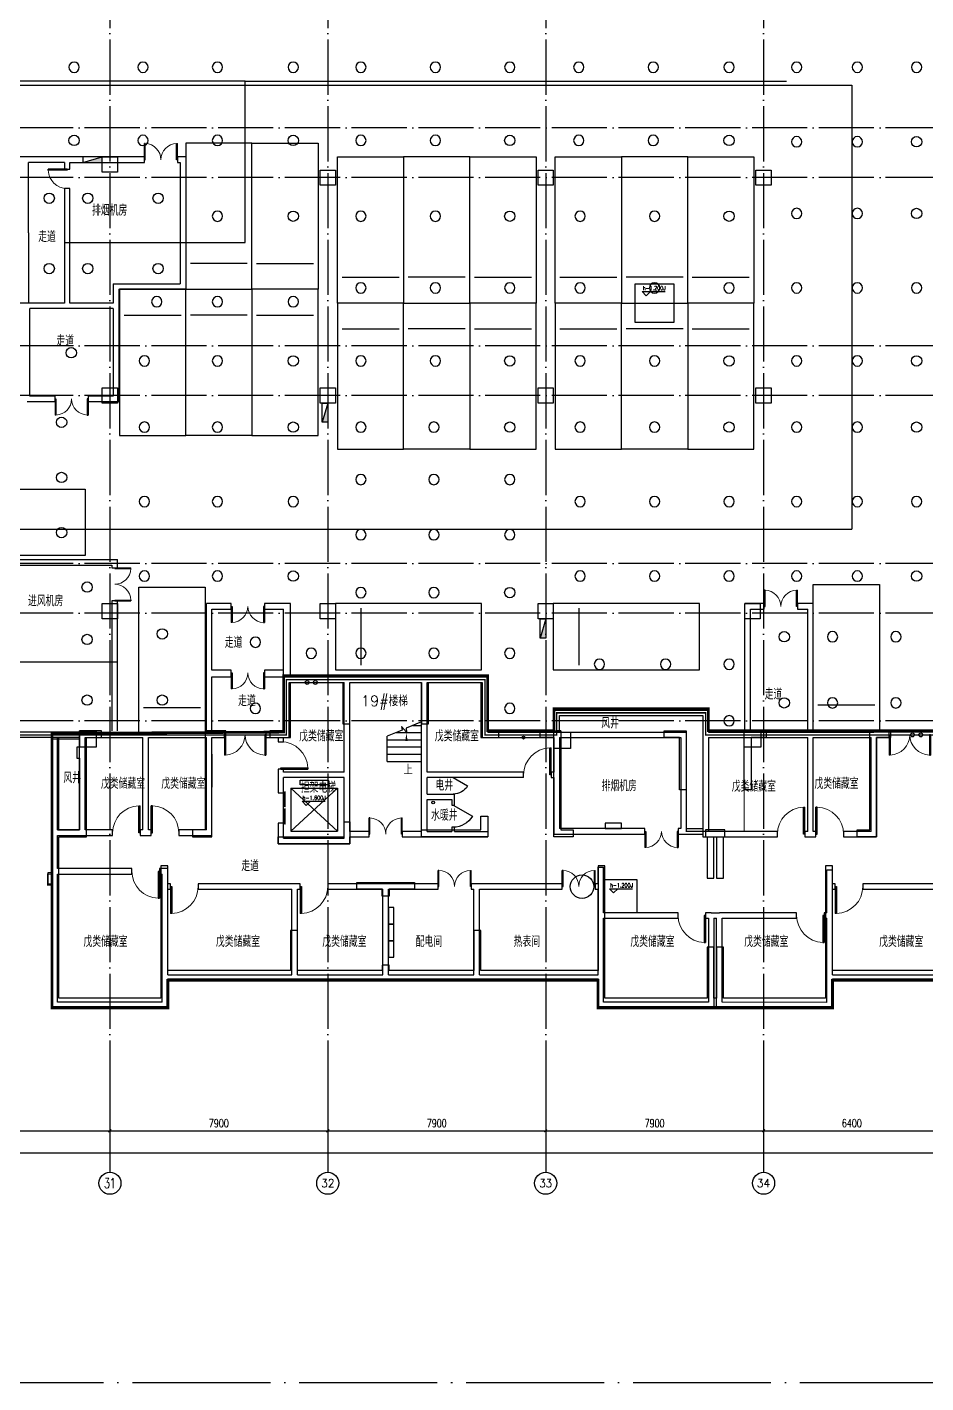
# Model space of a CAD drawing. Extents: x -23309 to 303886, y -33091 to 154511.
# Drawn here: x 212899 to 245485, y -24011 to 25158 of the extents above; entities that cross this region are included whole.
import ezdxf
from ezdxf.enums import TextEntityAlignment as Align

# ---------------------------------------------------------------- set-up
doc = ezdxf.new("R2010")
doc.units = 0
doc.header["$LTSCALE"] = 1000
doc.header["$MEASUREMENT"] = 0
for name, pattern in [('CONTINOUS', [0]), ('DASH', [0.35, 0.25, -0.1]), ('DOTE', [2.42, 2, -0.2, 0.02, -0.2])]:
    doc.linetypes.add(name, pattern=pattern)
for name, color, linetype in [('AXIS', 3, 'Continuous'), ('AXIS_TEXT', 7, 'Continuous'), ('COLUMN', 9, 'Continuous'), ('DIM_ELEV', 3, 'Continuous'), ('DIM_SYMB', 3, 'Continuous'), ('DOTE', 1, 'Continuous'), ('EQUIP_喷淋', 7, 'Continuous'), ('EQUIP_消火栓', 1, 'Continuous'), ('EVTR', 2, 'Continuous'), ('NT-PY', 1, 'Continuous'), ('NT-加压送风', 6, 'Continuous'), ('Pipe-中', 3, 'Continuous'), ('PUB_TEXT', 210, 'Continuous'), ('STAIR', 51, 'Continuous'), ('VPIPE-消防', 1, 'Continuous'), ('WALL', 9, 'Continuous'), ('WINDOW', 4, 'Continuous'), ('zzzzzllllqqqqqq', 5, 'DASH'), ('下喷', 7, 'Continuous'), ('主楼车库高差线', 6, 'Continuous'), ('住宅楼', 2, 'Continuous'), ('喷淋', 6, 'Continuous'), ('挡土墙', 4, 'Continuous'), ('普通机动车位', 135, 'Continuous'), ('暖通', 4, 'Continuous'), ('机动车位车档', 201, 'Continuous'), ('梁布置', 2, 'Continuous'), ('用地红线', 1, 'Continuous'), ('电气', 3, 'Continuous'), ('车行线', 2, 'Continuous'), ('防火分区', 7, 'Continuous'), ('集水坑', 42, 'CONTINOUS')]:
    doc.layers.add(name, color=color, linetype=linetype)
doc.styles.add('_TCH_AXIS', font='COMPLEX', dxfattribs={"bigfont": 'GBCBIG'})
doc.styles.add('_TCH_DIM', font='SIMPLEX', dxfattribs={"bigfont": 'GBCBIG'})
doc.styles.add('_TCH_DIM_T3', font='SIMPLEX', dxfattribs={"width": 0.705882, "bigfont": 'GBCBIG'})
doc.styles.add('_TCH_WINDOW', font='SIMPLEX', dxfattribs={"height": 3.5, "bigfont": 'GBCBIG'})
doc.styles.add('COMPLEX', font='COMPLEX')
doc.styles.add('HNSJY', font='simplex.shx', dxfattribs={"width": 0.8, "bigfont": 'gbcbig.shx'})
doc.dimstyles.new('_TCH_ARCH&&100', dxfattribs={"dimtxt": 297.5, "dimasz": 100, "dimexe": 250, "dimexo": 300, "dimgap": 126.25, "dimtad": 1, "dimdec": 0, "dimzin": 0, "dimdsep": 46, "dimtxsty": '_TCH_DIM_T3', "dimblk": 'ARCHTICK', "dimcen": 0.09, "dimclrt": 7, "dimazin": 2, "dimtfac": 1, "dimtdec": 0, "dimtix": 1, "dimtmove": 2, "dimatfit": 3, "dimldrblk": 'ARCHTICK', "dimfxl": 100, "dimtolj": 1, "dimtzin": 0, "dimarcsym": 0})

# ---------------------------------------------------------------- blocks, each defined once
blk = doc.blocks.new('_ArchTick')
at = {"color": 0, "linetype": 'ByBlock', "const_width": 0.4}
blk.add_lwpolyline([(-0.5, -0.5), (0.5, 0.5)], dxfattribs=at)
blk = doc.blocks.new('*D133')
at = {"layer": 'AXIS', "color": 0, "lineweight": -2, "transparency": 16777216}
for p, q in [((208000, -12669), (208000, -15119)), ((215900, -12669), (215900, -15119)), ((208000, -14869), (215900, -14869))]:
    blk.add_line(p, q, dxfattribs=at)
at = {"layer": 'Defpoints', "color": 0, "transparency": 16777216}
for p in [(208000, -12369), (215900, -12369), (215900, -14869)]:
    blk.add_point(p, dxfattribs=at)
at = {"layer": 'AXIS', "color": 0, "lineweight": -2, "transparency": 16777216, "xscale": 100, "yscale": 100, "zscale": 100, "rotation": 180}
blk.add_blockref('_ArchTick', (208000, -14869), dxfattribs=at)
at = {"layer": 'AXIS', "color": 0, "lineweight": -2, "transparency": 16777216, "xscale": 100, "yscale": 100, "zscale": 100}
blk.add_blockref('_ArchTick', (215900, -14869), dxfattribs=at)
at = {"layer": 'AXIS', "color": 7, "transparency": 16777216, "insert": (211950, -14594), "char_height": 297.5, "attachment_point": 5, "style": '_TCH_DIM_T3'}
blk.add_mtext('\\A1;7900', dxfattribs=at)
blk = doc.blocks.new('*D134')
at = {"layer": 'AXIS', "color": 0, "lineweight": -2, "transparency": 16777216}
for p, q in [((215900, -12669), (215900, -15119)), ((223800, -12669), (223800, -15119)), ((215900, -14869), (223800, -14869))]:
    blk.add_line(p, q, dxfattribs=at)
at = {"layer": 'Defpoints', "color": 0, "transparency": 16777216}
for p in [(215900, -12369), (223800, -12369), (223800, -14869)]:
    blk.add_point(p, dxfattribs=at)
at = {"layer": 'AXIS', "color": 0, "lineweight": -2, "transparency": 16777216, "xscale": 100, "yscale": 100, "zscale": 100, "rotation": 180}
blk.add_blockref('_ArchTick', (215900, -14869), dxfattribs=at)
at = {"layer": 'AXIS', "color": 0, "lineweight": -2, "transparency": 16777216, "xscale": 100, "yscale": 100, "zscale": 100}
blk.add_blockref('_ArchTick', (223800, -14869), dxfattribs=at)
at = {"layer": 'AXIS', "color": 7, "transparency": 16777216, "insert": (219850, -14594), "char_height": 297.5, "attachment_point": 5, "style": '_TCH_DIM_T3'}
blk.add_mtext('\\A1;7900', dxfattribs=at)
blk = doc.blocks.new('*D135')
at = {"layer": 'AXIS', "color": 0, "lineweight": -2, "transparency": 16777216}
for p, q in [((223800, -12669), (223800, -15119)), ((231700, -12669), (231700, -15119)), ((223800, -14869), (231700, -14869))]:
    blk.add_line(p, q, dxfattribs=at)
at = {"layer": 'Defpoints', "color": 0, "transparency": 16777216}
for p in [(223800, -12369), (231700, -12369), (231700, -14869)]:
    blk.add_point(p, dxfattribs=at)
at = {"layer": 'AXIS', "color": 0, "lineweight": -2, "transparency": 16777216, "xscale": 100, "yscale": 100, "zscale": 100, "rotation": 180}
blk.add_blockref('_ArchTick', (223800, -14869), dxfattribs=at)
at = {"layer": 'AXIS', "color": 0, "lineweight": -2, "transparency": 16777216, "xscale": 100, "yscale": 100, "zscale": 100}
blk.add_blockref('_ArchTick', (231700, -14869), dxfattribs=at)
at = {"layer": 'AXIS', "color": 7, "transparency": 16777216, "insert": (227750, -14594), "char_height": 297.5, "attachment_point": 5, "style": '_TCH_DIM_T3'}
blk.add_mtext('\\A1;7900', dxfattribs=at)
blk = doc.blocks.new('*D136')
at = {"layer": 'AXIS', "color": 0, "lineweight": -2, "transparency": 16777216}
for p, q in [((231700, -12669), (231700, -15119)), ((239600, -12669), (239600, -15119)), ((231700, -14869), (239600, -14869))]:
    blk.add_line(p, q, dxfattribs=at)
at = {"layer": 'Defpoints', "color": 0, "transparency": 16777216}
for p in [(231700, -12369), (239600, -12369), (239600, -14869)]:
    blk.add_point(p, dxfattribs=at)
at = {"layer": 'AXIS', "color": 0, "lineweight": -2, "transparency": 16777216, "xscale": 100, "yscale": 100, "zscale": 100, "rotation": 180}
blk.add_blockref('_ArchTick', (231700, -14869), dxfattribs=at)
at = {"layer": 'AXIS', "color": 0, "lineweight": -2, "transparency": 16777216, "xscale": 100, "yscale": 100, "zscale": 100}
blk.add_blockref('_ArchTick', (239600, -14869), dxfattribs=at)
at = {"layer": 'AXIS', "color": 7, "transparency": 16777216, "insert": (235650, -14594), "char_height": 297.5, "attachment_point": 5, "style": '_TCH_DIM_T3'}
blk.add_mtext('\\A1;7900', dxfattribs=at)
blk = doc.blocks.new('*D137')
at = {"layer": 'AXIS', "color": 0, "lineweight": -2, "transparency": 16777216}
for p, q in [((239600, -12669), (239600, -15119)), ((246000, -12669), (246000, -15119)), ((239600, -14869), (246000, -14869))]:
    blk.add_line(p, q, dxfattribs=at)
at = {"layer": 'Defpoints', "color": 0, "transparency": 16777216}
for p in [(239600, -12369), (246000, -12369), (246000, -14869)]:
    blk.add_point(p, dxfattribs=at)
at = {"layer": 'AXIS', "color": 0, "lineweight": -2, "transparency": 16777216, "xscale": 100, "yscale": 100, "zscale": 100, "rotation": 180}
blk.add_blockref('_ArchTick', (239600, -14869), dxfattribs=at)
at = {"layer": 'AXIS', "color": 0, "lineweight": -2, "transparency": 16777216, "xscale": 100, "yscale": 100, "zscale": 100}
blk.add_blockref('_ArchTick', (246000, -14869), dxfattribs=at)
at = {"layer": 'AXIS', "color": 7, "transparency": 16777216, "insert": (242800, -14594), "char_height": 297.5, "attachment_point": 5, "style": '_TCH_DIM_T3'}
blk.add_mtext('\\A1;6400', dxfattribs=at)
blk = doc.blocks.new('*D139')
at = {"layer": 'AXIS', "color": 0, "lineweight": -2, "transparency": 16777216}
for p, q in [((0, -12669), (0, -15919)), ((251000, -12669), (251000, -15919)), ((0, -15669), (251000, -15669))]:
    blk.add_line(p, q, dxfattribs=at)
at = {"layer": 'Defpoints', "color": 0, "transparency": 16777216}
for p in [(0, -12369), (251000, -12369), (251000, -15669)]:
    blk.add_point(p, dxfattribs=at)
at = {"layer": 'AXIS', "color": 0, "lineweight": -2, "transparency": 16777216, "xscale": 100, "yscale": 100, "zscale": 100, "rotation": 180}
blk.add_blockref('_ArchTick', (0, -15669), dxfattribs=at)
at = {"layer": 'AXIS', "color": 0, "lineweight": -2, "transparency": 16777216, "xscale": 100, "yscale": 100, "zscale": 100}
blk.add_blockref('_ArchTick', (251000, -15669), dxfattribs=at)
at = {"layer": 'AXIS', "color": 7, "transparency": 16777216, "insert": (125500, -15394), "char_height": 297.5, "attachment_point": 5, "style": '_TCH_DIM_T3'}
blk.add_mtext('\\A1;251000', dxfattribs=at)
blk = doc.blocks.new('_AXISO')
blk.add_circle((0, 0), 0.5)
at = {"layer": 'AXIS_TEXT', "style": 'COMPLEX', "width": 1.041667}
blk.add_attdef('A', text='', height=0.56, dxfattribs=at).set_placement((-0.25, -0.28), (0.25, -0.28), align=Align.FIT)
blk = doc.blocks.new('$DorLib2D$00000002')
for p, q in [((-0.5, 0), (-0.5, 0.4875)), ((-0.475, 0.4875), (-0.5, 0.4875)), ((-0.475, 0), (-0.475, 0.4875)), ((0.475, 0), (0.475, 0.4875)), ((0.475, 0.4875), (0.5, 0.4875)), ((0.5, 0), (0.5, 0.4875)), ((-0.5, 0), (-0.475, 0)), ((0.5, 0), (0.475, 0))]:
    blk.add_line(p, q)
at = {"lineweight": 13}
for centre, start, end in [((-0.4875, 0), 0, 88.53072), ((0.4875, 0), 91.46928, 180)]:
    blk.add_arc(centre, 0.4875, start, end, dxfattribs=at)
blk = doc.blocks.new('$DorLib2D$00000001')
for p, q in [((0.45, 0.975), (0.5, 0.975)), ((0.45, 0), (0.45, 0.975)), ((0.5, 0), (0.5, 0.975)), ((0.5, 0), (0.45, 0))]:
    blk.add_line(p, q)
at = {"lineweight": 13}
blk.add_arc((0.475, 0), 0.975, 91.4693, 180, dxfattribs=at)
blk = doc.blocks.new('$DorLib2D$00000127')
at = {"color": 0, "linetype": 'Continuous'}
for p, q in [((-0.033, 0.795), (-0.533, 0.795)), ((-0.533, 0.795), (-0.533, 0.69)), ((-0.033, 0.69), (-0.533, 0.69)), ((0.5, 0.5), (-0.5, 0.5)), ((-0.033, 0.795), (-0.033, 0.69)), ((0.033, 0.795), (0.033, 0.69)), ((0.533, 0.795), (0.033, 0.795)), ((0.533, 0.69), (0.033, 0.69)), ((0.533, 0.795), (0.533, 0.69))]:
    blk.add_line(p, q, dxfattribs=at)
blk = doc.blocks.new('$DorLib2D$00000228')
at = {"color": 0}
blk.add_line((0.5, 0), (0, 0.866), dxfattribs=at)
blk.add_arc((0.5, 0), 1, 120, 180, dxfattribs=at)
blk = doc.blocks.new('sdfasdfsdgsdfh')
at = {"layer": 'STAIR'}
for p, q in [((709402, 51731), (708860, 51505)), ((709172, 51635), (710110, 51635)), ((709567, 51658), (709385, 51856)), ((709385, 51856), (709402, 51731)), ((710110, 52025), (709549, 51792)), ((709549, 51792), (709567, 51658)), ((709797, 51895), (710110, 51895)), ((710110, 50595), (710110, 52025)), ((708860, 50595), (708860, 51505)), ((708860, 51375), (710110, 51375)), ((708860, 51115), (710110, 51115)), ((708860, 50855), (710110, 50855)), ((708860, 50595), (710110, 50595))]:
    blk.add_line(p, q, dxfattribs=at)
blk = doc.blocks.new('VAEGFHGFD')
at = {"layer": '车行线'}
for p, q in [((428268, 132585), (466469, 132585)), ((466469, 132585), (466469, 116485)), ((432968, 116485), (466469, 116485))]:
    blk.add_line(p, q, dxfattribs=at)
blk = doc.blocks.new('1#住宅楼')
at = {"layer": '住宅楼', "ltscale": 2, "const_width": 100}
blk.add_lwpolyline([(32578171, -2977316), (32578171, -2976516), (32572571, -2976515), (32572571, -2977315), (32570171, -2977314), (32570171, -2975315), (32562772, -2975315), (32562771, -2977365), (32554371, -2977415), (32554371, -2987365), (32558571, -2987365), (32558571, -2986365), (32574171, -2986365), (32574171, -2987365), (32582671, -2987366), (32582671, -2986366), (32598271, -2986366), (32598271, -2987366), (32602471, -2987367), (32602471, -2977367), (32594271, -2977366), (32594272, -2975366), (32586822, -2975366), (32586821, -2977316)], close=True, dxfattribs=at)
blk = doc.blocks.new('hdfjfkjlkjlgh')
at = {"layer": '普通机动车位'}
blk.add_lwpolyline([(22002093, -3456003), (22004493, -3456003), (22004493, -3461303), (22002093, -3461303)], close=True, dxfattribs=at)
at = {"layer": '机动车位车档'}
blk.add_line((22004326, -3456940), (22002260, -3456940), dxfattribs=at)
blk = doc.blocks.new('第四防火分区')
at = {"layer": '防火分区', "color": 2, "ltscale": 5, "const_width": 50}
blk.add_lwpolyline([(32600146, -2950706), (32600147, -2960406), (32591846, -2960406), (32591846, -2975467), (32586972, -2975467), (32586972, -2977467), (32579572, -2977467), (32579572, -2977467), (32578072, -2977467), (32578072, -2976667), (32572672, -2976667), (32572672, -2977467), (32570072, -2977467), (32570072, -2975467), (32562872, -2975467), (32562872, -2977467), (32555471, -2977467), (32555471, -2977467), (32554371, -2977467), (32554371, -2977467), (32550871, -2977467)], dxfattribs=at)
blk = doc.blocks.new('$TwtSys$00000125')
blk.add_circle((0, 0, 0), 1)
blk = doc.blocks.new('$TwtSys$00000434')
for p, q in [((-0.5, 0.5), (-0.5, -0.5)), ((-0.5, -0.5), (0.5, 0.5)), ((0.5, 0.5), (-0.5, 0.5)), ((0.5, -0.5), (0.5, 0.5)), ((-0.5, -0.5), (0.5, -0.5))]:
    blk.add_line(p, q)
blk.add_solid([(0.5, -0.5), (0.5, 0.5), (-0.5, -0.5)])
blk = doc.blocks.new('A$Cfffb07d4')
at = {"layer": 'zzzzzllllqqqqqq', "color": 3, "linetype": 'ByBlock'}
for points in [[(48100, -3350), (47100, -3350), (47100, 250), (39900, 250), (39900, 2250), (37475, 2250), (32500, 2250), (32500, 250), (32000, 250), (32000, 0), (32750, 0), (32750, 2000), (34650, 2000), (34650, 500), (34900, 500), (34900, 2000), (37500, 2000), (37500, 500), (37750, 500), (37750, 2000), (39650, 2000), (39650, 0), (42300, 0), (42300, -3600), (43000, -3600), (43000, -3350), (42550, -3350), (42550, 0), (46850, 0), (46850, -3600), (47850, -3600), (47850, -9450), (44150, -9450), (44150, -4650), (43900, -4650), (43900, -8450), (39650, -8450), (39650, -7000), (39400, -7000), (39400, -8450), (36325, -8450), (36325, -8250), (36075, -8250), (36075, -8450), (33000, -8450), (33000, -7000), (32750, -7000), (32750, -8450), (28300, -8450), (28300, -4650), (28050, -4650), (28050, -9450), (24350, -9450), (24350, -7600), (24100, -7600), (24100, -9450), (24000, -9450), (24000, -7600), (23750, -7600), (23750, -9450), (20050, -9450), (20050, -4650), (19800, -4650), (19800, -8450), (15550, -8450), (15550, -7000), (15300, -7000), (15300, -8450), (12225, -8450), (12225, -8250), (11975, -8250), (11975, -8450), (8900, -8450), (8900, -7000), (8650, -7000), (8650, -8450), (4200, -8450), (4200, -4650), (3950, -4650), (3950, -9450), (250, -9450), (250, -3600), (1250, -3600), (1250, 0), (1800, 0), (1800, 250), (1000, 250), (1000, 250), (1000, -350), (900, -350), (900, -750), (1000, -750), (1000, -3350), (250, -3350), (250, 0), (0, 0), (0, -4901), (-154, -4901), (-154, -5301), (0, -5301), (0, -9750), (4200, -9750), (4200, -8750), (19800, -8750), (19800, -9750), (28300, -9750), (28300, -8750), (43900, -8750), (43900, -9750), (48100, -9750), (48100, -3350)], [(5800, -600), (5800, 0), (6300, 0), (6300, 250), (5550, 250), (5550, -3350), (5100, -3350), (5100, -3600), (5800, -3600), (5800, -1800)], [(18450, 250), (18450, -3350), (18900, -3350), (18900, -3600), (18200, -3600), (18200, 0), (17700, 0), (17700, 250), (18450, 250), (18300, 250)], [(29650, 250), (29925, 250)], [(29900, 0), (29925, 0)], [(5800, -600), (5800, -1800)], [(24000, -3600), (24100, -3600), (24100, -5100), (24350, -5100), (24350, -3600), (24400, -3600), (24400, -3350), (23700, -3350), (23700, -3600), (23750, -3600), (23750, -5100), (24000, -5100), (24000, -3600)]]:
    blk.add_lwpolyline(points, dxfattribs=at)
for points in [[(10800, 2000), (13400, 2000), (13400, 500), (13650, 500), (13650, 2000), (15550, 2000), (15550, 0), (16200, 0), (16200, 250), (15800, 250), (15800, 2250), (8400, 2250), (8400, 250), (7900, 250), (7900, 0), (8650, 0), (8650, 2000), (10550, 2000), (10550, 500), (10800, 500)], [(22750, 0), (22200, 0), (22200, 250), (23000, 250), (23000, -1900), (22750, -1900), (22750, 0)], [(25350, 0), (25350, -1900), (25100, -1900), (25100, 250), (25900, 250), (25900, 0), (25350, 0)], [(29650, 250), (30400, 250), (30400, 0), (29900, 0), (29900, -3600), (29200, -3600), (29200, -3350), (29650, -3350), (29650, 250)], [(47850, -3350), (48100, -3350), (48100, 250), (47100, 250), (47100, 0), (47850, 0)], [(15550, -2850), (15800, -2850), (15800, -3600), (13400, -3600), (13400, -3350), (15550, -3350)], [(39650, -2850), (39900, -2850), (39900, -3600), (37500, -3600), (37500, -3350), (39650, -3350)], [(8200, -3850), (8200, -3600), (10600, -3600), (10600, -3050), (10800, -3050), (10800, -3850)], [(32300, -3850), (32300, -3600), (34700, -3600), (34700, -3050), (34900, -3050), (34900, -3850)], [(12225, -5750), (11975, -5750), (11975, -5500), (11050, -5500), (11050, -5250), (13150, -5250), (13150, -5500), (12225, -5500)], [(36325, -5750), (36075, -5750), (36075, -5500), (35150, -5500), (35150, -5250), (37250, -5250), (37250, -5500), (36325, -5500)]]:
    blk.add_lwpolyline(points, close=True, dxfattribs=at)
blk = doc.blocks.new('主楼各辅助点位')
at = {"layer": '喷淋'}
blk.add_circle((713810, 51455), 50, dxfattribs=at)
blk = doc.blocks.new('电表箱-140kW')
at = {"layer": '电气'}
blk.add_lwpolyline([(0, 300), (0, -300), (200, -300), (200, 300)], close=True, dxfattribs=at)
blk = doc.blocks.new('应急照明配电箱-双电源-5kW')
at = {"layer": '电气'}
blk.add_lwpolyline([(0, 283), (0, -317), (200, -317), (200, 283)], close=True, dxfattribs=at)
blk = doc.blocks.new('普通配电箱-18kW')
at = {"layer": '电气'}
blk.add_lwpolyline([(0, 316), (0, -284), (200, -284), (200, 316)], close=True, dxfattribs=at)
blk = doc.blocks.new('消防风机配电箱-双电源-12kW')
at = {"layer": '电气'}
blk.add_lwpolyline([(-300, 0), (300, 0), (300, 200), (-300, 200)], close=True, dxfattribs=at)

msp = doc.modelspace()

# ---------------------------------------------------------------- linework, layer by layer
at = {"layer": 'AXIS'}
for p, q in [((215900, -12369.1), (215900, -16369.1)), ((223800, -12369.1), (223800, -16369.1)), ((231700, -12369.1), (231700, -16369.1)), ((239600, -12369.1), (239600, -16369.1))]:
    msp.add_line(p, q, dxfattribs=at)
at = {"layer": 'COLUMN', "color": 3, "ltscale": 5}
for points in [[(215625, 20450.2), (216175, 20450.2), (216175, 19900.2), (215625, 19900.2)], [(223525, 19975), (224075, 19975), (224075, 19425), (223525, 19425)], [(231425, 19975.2), (231975, 19975.2), (231975, 19425.2), (231425, 19425.2)], [(239325, 19975.2), (239875, 19975.2), (239875, 19425.2), (239325, 19425.2)], [(215625, 12075), (216175, 12075), (216175, 11525), (215625, 11525)], [(223525, 12075), (224075, 12075), (224075, 11525), (223525, 11525)], [(231425, 12075), (231975, 12075), (231975, 11525), (231425, 11525)], [(239325, 12075.2), (239875, 12075.2), (239875, 11525.2), (239325, 11525.2)], [(215625, 4250.2), (216175, 4250.2), (216175, 3700.2), (215625, 3700.2)], [(223525, 4250.2), (224075, 4250.2), (224075, 3700.2), (223525, 3700.2)], [(231425, 4250.2), (231975, 4250.2), (231975, 3700.2), (231425, 3700.2)], [(238925, 4250.2), (239475, 4250.2), (239475, 3700.2), (238925, 3700.2)], [(214799.8, -359), (215399.9, -359), (215399.9, -958.9), (214799.8, -958.9)], [(231999.8, -409.7), (232599.9, -409.7), (232599.9, -1009.6), (231999.8, -1009.6)], [(238899.8, -360), (239499.9, -360), (239499.9, -960), (238899.8, -960)]]:
    msp.add_lwpolyline(points, close=True, dxfattribs=at)
at = {"layer": 'DIM_ELEV'}
for p, q in [((235346.3, 15417.5), (235196.3, 15567.5)), ((235196.3, 15567.5), (236036.3, 15567.5)), ((235346.3, 15417.5), (235496.3, 15567.5)), ((223017.8, -3070), (222867.8, -2920)), ((222867.8, -2920), (223707.8, -2920)), ((223017.8, -3070), (223167.8, -2920)), ((234161.8, -6242.7), (234011.8, -6092.7)), ((234011.8, -6092.7), (234851.8, -6092.7)), ((234161.8, -6242.7), (234311.8, -6092.7))]:
    msp.add_line(p, q, dxfattribs=at)
at = {"layer": 'DIM_SYMB'}
msp.add_lwpolyline([(226651.7, -1497.6, 0, 0, 0), (226651.7, -429.4, 0, 80, 0), (226651.7, -729.4, 0, 0, 0)], format="xyseb", dxfattribs=at)
at = {"layer": 'DOTE', "linetype": 'DOTE'}
for p, q in [((215900, 136025.4), (215900, -12369.1)), ((223800, 136025.4), (223800, -12369.1)), ((231700, 136025.4), (231700, -12369.1)), ((239600, 136025.4), (239600, -12369.1)), ((267803.3, 21500), (-4883.6, 21500)), ((267803.3, 19700), (-4883.6, 19700)), ((267803.3, 13600), (-4883.6, 13600)), ((267803.3, 11800), (-4883.6, 11800)), ((267803.3, 5700), (-4883.6, 5700)), ((267803.3, 3900), (-4883.6, 3900)), ((267803.3, 0), (-4883.6, 0))]:
    msp.add_line(p, q, dxfattribs=at)
at = {"layer": 'EVTR', "ltscale": 2}
for p, q in [((222455.4, -2438.7), (222455.3, -4005.2)), ((224149.4, -2438.8), (222455.3, -4005.2)), ((222455.4, -2438.7), (224149.4, -2438.8)), ((224149.3, -4005.3), (222455.4, -2438.7)), ((222455.4, -2438.7), (224149.4, -2438.8)), ((222794.2, -2323.7), (222794.2, -2148.7)), ((222794.2, -2148.7), (223810.6, -2148.8)), ((223810.6, -2323.8), (222794.2, -2323.7)), ((223810.6, -2148.8), (223810.6, -2323.8)), ((224149.4, -2438.8), (224149.3, -4005.3)), ((222455.3, -4005.2), (224149.3, -4005.3))]:
    msp.add_line(p, q, dxfattribs=at)
at = {"layer": 'NT-PY', "ltscale": 2}
for points in [[(214249.5, 17349.9), (220800, 17349.9), (220800, 23199.5), (188450, 23199.5)], [(220800, 23199.5), (240434.2, 23199.5)]]:
    msp.add_lwpolyline(points, dxfattribs=at)
at = {"layer": 'NT-加压送风', "ltscale": 2}
msp.add_lwpolyline([(211599.5, 2140.1), (216175, 2140.1)], dxfattribs=at)
at = {"layer": 'Pipe-中', "color": 3, "linetype": 'Continuous'}
msp.add_circle((227619.7, -2959.2), 50, dxfattribs=at)
at = {"layer": 'VPIPE-消防', "color": 14}
for centre in [(223050.5, 1390.7), (223349.8, 1390.7), (244999.8, -511), (245299.8, -511)]:
    msp.add_circle(centre, 70, dxfattribs=at)
at = {"layer": 'WALL'}
for p, q in [((212949.5, 20450.4), (212199.5, 20450.4)), ((214349.5, 20450.4), (212949.5, 20450.4)), ((212949.5, 17700.4), (212949.5, 20250.4)), ((214249.5, 20250.4), (212949.5, 20250.4)), ((214249.5, 20250.4), (214249.5, 20000.4)), ((217150, 20450.4), (214349.5, 20450.4)), ((214449.5, 20250.4), (217150, 20250.4)), ((214449.5, 20000.4), (214449.5, 20250.4)), ((217150, 20250.4), (217150, 20450.4)), ((218650, 20450.4), (218350, 20450.4)), ((218350, 20450.4), (218350, 20250.4)), ((218350, 20250.4), (218450, 20250.4)), ((218450, 20250.4), (218450, 15850.4)), ((218650, 20450.4), (218650, 15650.4)), ((214249.5, 20000.4), (214449.5, 20000.4)), ((214449.5, 19300.4), (214249.5, 19300.4)), ((214249.5, 19300.4), (214249.5, 15150.4)), ((214449.5, 15150.4), (214449.5, 19300.4)), ((212949.5, 17700.4), (212949.5, 15150.4)), ((216024.3, 15850.4), (216024.3, 15150.4)), ((216024.3, 15850.4), (218450, 15850.4)), ((216224.3, 15650.4), (216224.3, 15050.4)), ((216224.3, 15650.4), (218650, 15650.4)), ((212949.5, 15150.4), (210399.5, 15150.4)), ((214249.5, 15150.4), (212949.5, 15150.4)), ((214349.5, 14950.4), (212999.2, 14950.4)), ((212999.2, 11774.8), (212999.2, 14950.4)), ((216024.3, 14950.4), (214349.5, 14950.4)), ((216024.3, 15150.4), (214449.5, 15150.4)), ((216024.3, 14950.4), (216024.3, 11774.8)), ((216224.3, 15050.4), (216224.3, 11574.8)), ((212899.2, 11574.8), (213911.8, 11574.8)), ((213911.8, 11774.8), (212999.2, 11774.8)), ((213911.8, 11574.8), (213911.8, 11774.8)), ((216024.3, 11774.8), (215111.8, 11774.8)), ((215111.8, 11774.8), (215111.8, 11574.8)), ((215111.8, 11574.8), (216224.3, 11574.8)), ((211699.5, 5850.2), (216175, 5850.2)), ((211799.5, 5650.2), (215975, 5650.2)), ((215975, 5650.2), (215975, 5550.2)), ((215975, 5550.2), (216175, 5550.2)), ((216175, 5550.2), (216175, 5850.2)), ((215975, 4350.2), (215974.9, -359.1)), ((216175, 4350.2), (215975, 4350.2)), ((216174.9, -359.1), (216175, 4350.2)), ((220299.9, 4250.2), (219399.9, 4250.2)), ((219399.9, 1740.8), (219399.9, 4250.2)), ((219599.9, 4050.2), (220299.9, 4050.2)), ((219599.9, 1840.8), (219599.9, 4050.2)), ((220299.9, 4050.2), (220299.9, 4250.2)), ((222450, 4250.2), (221499.9, 4250.2)), ((221499.9, 4250.2), (221499.9, 4050.2)), ((221499.9, 4050.2), (222200, 4050.2)), ((222200, 1590.8), (222200, 4050.2)), ((222450, 1590.8), (222450, 4250.2)), ((238925, -349.8), (238925, 4250.2)), ((239625, 4250.2), (238925, 4250.2)), ((239125, -349.8), (239125, 4050.2)), ((239125, 4050.2), (239625, 4050.2)), ((239625, 4050.2), (239625, 4250.2)), ((241399.9, 4250.2), (240825, 4250.2)), ((240825, 4250.2), (240825, 4050.2)), ((240825, 4050.2), (241199.9, 4050.2)), ((241199.9, -360.1), (241199.9, 4050.2)), ((241399.9, -360.1), (241399.9, 4250.2)), ((219399.9, -359.1), (219399.9, 1740.8)), ((220299.9, 1840.8), (219599.9, 1840.8)), ((219599.9, -359.1), (219599.9, 1590.8)), ((219599.9, 1590.8), (220299.9, 1590.8)), ((220299.9, 1590.8), (220299.9, 1840.8)), ((222199.9, 1840.8), (221499.9, 1840.8)), ((221499.9, 1840.8), (221499.9, 1590.8)), ((221499.9, 1590.8), (222199.9, 1590.8)), ((222199.5, -409.2), (222199.5, 1590.8)), ((222199.5, 1590.8), (224499.5, 1590.7)), ((224499.5, 1590.7), (227299.5, 1590.6)), ((227299.5, 1590.6), (229599.5, 1590.5)), ((229599.5, 1590.5), (229599.5, -409.5)), ((222399.4, -609.2), (222399.5, 1390.8)), ((222399.5, 1390.8), (224399.5, 1390.7)), ((224399.4, -1859.3), (224399.5, 1390.7)), ((224599.4, -1959.3), (224599.5, 1390.7)), ((224599.5, 1390.7), (227199.5, 1390.6)), ((227199.4, -1959.4), (227199.5, 1390.6)), ((227399.4, -1859.4), (227399.5, 1390.6)), ((227399.5, 1390.6), (229399.5, 1390.5)), ((229399.5, 1390.5), (229399.4, -609.5)), ((231999.5, -409.6), (231999.5, 390.4)), ((231999.5, 390.4), (237599.5, 390.2)), ((232199.5, -409.6), (232199.5, 190.4)), ((232199.5, 190.4), (237399.5, 190.2)), ((237399.5, 190.2), (237399.5, -509.9)), ((237599.5, 390.2), (237599.5, -409.9)), ((213799.3, -4108.9), (213799.5, -408.9)), ((214799.5, -408.9), (213799.5, -408.9)), ((214799.3, -3958.9), (214799.5, -408.9)), ((214799.5, -408.9), (217199.5, -409)), ((217199.5, -409), (219499.5, -409.1)), ((220049.5, -409.1), (219499.5, -409.1)), ((220049.4, -609.1), (220049.5, -409.1)), ((221549.5, -409.2), (221549.4, -609.2)), ((222099.5, -409.2), (221549.5, -409.2)), ((222099.5, -409.2), (222199.5, -409.2)), ((229599.5, -409.5), (231999.5, -409.6)), ((232199.5, -409.6), (236799.5, -409.8)), ((236799.5, -409.8), (236799.3, -3909.8)), ((237599.5, -409.9), (241299.5, -410)), ((241299.5, -410), (243599.5, -410.1)), ((244149.5, -410.1), (243599.5, -410.1)), ((244149.4, -610.1), (244149.5, -410.1)), ((213999.3, -3958.9), (213999.4, -608.9)), ((214799.4, -608.9), (213999.4, -608.9)), ((214999.3, -3958.9), (214999.4, -608.9)), ((214999.4, -608.9), (217099.4, -609)), ((217099.3, -3959), (217099.4, -609)), ((217299.3, -3959), (217299.4, -609)), ((217299.4, -609), (219399.4, -609.1)), ((219399.3, -3959.1), (219399.4, -609.1)), ((219599.3, -4159.1), (219599.4, -609.1)), ((219599.4, -609.1), (220049.4, -609.1)), ((221549.4, -609.2), (221999.4, -609.2)), ((221999.4, -609.2), (221999.4, -759.2)), ((221999.4, -759.2), (222199.4, -759.2)), ((222199.4, -609.2), (222399.4, -609.2)), ((222199.4, -759.2), (222199.4, -609.2)), ((229399.4, -609.5), (231999.4, -609.6)), ((231999.4, -609.6), (231999.4, -1859.6)), ((232199.4, -609.6), (232199.4, -1959.6)), ((232199.4, -609.6), (236599.4, -609.8)), ((236599.4, -609.8), (236599.3, -3909.8)), ((237399.5, -509.9), (237399.3, -4209.9)), ((237599.4, -609.9), (237599.3, -4009.9)), ((237599.4, -609.9), (241199.4, -610)), ((241199.3, -4010), (241199.4, -610)), ((241399.3, -4010), (241399.4, -610)), ((241399.4, -610), (243499.4, -610.1)), ((243499.3, -4010.1), (243499.4, -610.1)), ((243699.3, -4210.1), (243699.4, -610.1)), ((243699.4, -610.1), (244149.4, -610.1)), ((222199.4, -1759.2), (221999.4, -1759.2)), ((221999.4, -1759.2), (221999.4, -1959.2)), ((221999.4, -1959.2), (221999.4, -2609.2)), ((222199.4, -1859.2), (222199.4, -1759.2)), ((224399.4, -1859.3), (222199.4, -1859.2)), ((224599.3, -4009.3), (224599.4, -1959.3)), ((227199.4, -2859.4), (227199.4, -1959.4)), ((230899.4, -1859.6), (227399.4, -1859.4)), ((230899.4, -2059.6), (230899.4, -1859.6)), ((231999.4, -1859.6), (231899.4, -1859.6)), ((231899.4, -1859.6), (231899.4, -2059.6)), ((232199.4, -1959.6), (232199.3, -3909.6)), ((222199.4, -2609.2), (222199.4, -2059.2)), ((224399.4, -2059.3), (222199.4, -2059.2)), ((224399.3, -4109.3), (224399.4, -2059.3)), ((227399.4, -2659.4), (227399.4, -2059.4)), ((230899.4, -2059.6), (227399.4, -2059.4)), ((231899.4, -2059.6), (231999.4, -2059.6)), ((231999.4, -2059.6), (231999.3, -4109.6)), ((221999.4, -2609.2), (222199.4, -2609.2)), ((227199.3, -4009.4), (227199.4, -2859.4)), ((227399.3, -4009.4), (227399.4, -2859.4)), ((227399.4, -2659.4), (228399.4, -2659.5)), ((227399.4, -2859.4), (228299.4, -2859.5)), ((228299.4, -2859.5), (228299.3, -3059.5)), ((228399.3, -3059.5), (228399.4, -2659.5)), ((228299.3, -3059.5), (228399.3, -3059.5)), ((222199.3, -3709.2), (221999.3, -3709.2)), ((221999.3, -3709.2), (221999.3, -4459.2)), ((222199.3, -4259.2), (222199.3, -3709.2)), ((228399.3, -3859.5), (228299.3, -3859.5)), ((228299.3, -3859.5), (228299.3, -4009.5)), ((228399.3, -4009.5), (228399.3, -3859.5)), ((235299.7, -3909.8), (232199.3, -3909.6)), ((235299.7, -4109.8), (235299.7, -3909.8)), ((236599.3, -3909.8), (236499.7, -3909.8)), ((236499.7, -3909.8), (236499.7, -4109.8)), ((236799.3, -3909.8), (237399.3, -3909.9)), ((213799.2, -5408.9), (213799.3, -4108.9)), ((213999.3, -3958.9), (214799.3, -3958.9)), ((213999.3, -4158.9), (214899.3, -4158.9)), ((213999.3, -5358.9), (213999.3, -4158.9)), ((214899.3, -4158.9), (215999.3, -4159)), ((215999.3, -3959), (214999.3, -3958.9)), ((215999.3, -4159), (215999.3, -3959)), ((217099.3, -3959), (216999.3, -3959)), ((216999.3, -3959), (216999.3, -4159)), ((216999.3, -4159), (217199.3, -4159)), ((217199.3, -4159), (217399.3, -4159)), ((217399.3, -3959), (217299.3, -3959)), ((217399.3, -4159), (217399.3, -3959)), ((219399.3, -3959.1), (218399.3, -3959.1)), ((218399.3, -3959.1), (218399.3, -4159.1)), ((218399.3, -4159.1), (219599.3, -4159.1)), ((222199.3, -4259.2), (224399.3, -4259.3)), ((224399.3, -4259.3), (224399.3, -4109.3)), ((225299.3, -4009.4), (224599.3, -4009.3)), ((224599.3, -4459.3), (224599.3, -4209.3)), ((224599.3, -4209.3), (225299.3, -4209.4)), ((225299.3, -4209.4), (225299.3, -4009.4)), ((227199.3, -4009.4), (226499.3, -4009.4)), ((226499.3, -4009.4), (226499.3, -4209.4)), ((226499.3, -4209.4), (227299.3, -4209.4)), ((227299.3, -4209.4), (228299.3, -4209.5)), ((227399.3, -4009.4), (228299.3, -4009.5)), ((228299.3, -4209.5), (229599.3, -4209.5)), ((228399.3, -4009.5), (229599.3, -4009.5)), ((229599.3, -4009.5), (229599.3, -4209.5)), ((231999.3, -4109.6), (235299.7, -4109.8)), ((236499.7, -4109.8), (236699.3, -4109.8)), ((236699.3, -4109.8), (237399.3, -4109.9)), ((237399.3, -4209.9), (240099.3, -4210)), ((240099.3, -4010), (237599.3, -4009.9)), ((240099.3, -4210), (240099.3, -4010)), ((241199.3, -4010), (241099.3, -4010)), ((241099.3, -4010), (241099.3, -4210)), ((241099.3, -4210), (241299.3, -4210)), ((241299.3, -4210), (241499.3, -4210)), ((241499.3, -4010), (241399.3, -4010)), ((241499.3, -4210), (241499.3, -4010)), ((243499.3, -4010.1), (242499.3, -4010.1)), ((242499.3, -4010.1), (242499.3, -4210.1)), ((242499.3, -4210.1), (243699.3, -4210.1)), ((221999.3, -4459.2), (224599.3, -4459.3)), ((216699.3, -5359), (213999.3, -5358.9)), ((216699.2, -5559), (216699.3, -5359)), ((217699.3, -5359), (217699.2, -5559)), ((217999.3, -5359), (217699.3, -5359)), ((217999.2, -5909), (217999.3, -5359)), ((233599.2, -5909.7), (233599.3, -5309.7)), ((233599.3, -5309.7), (233799.3, -5309.7)), ((233799.2, -6009.7), (233799.3, -5309.7)), ((213799, -10408.9), (213799.2, -5408.9)), ((213999, -10208.9), (213999.2, -5558.9)), ((213999.2, -5558.9), (216699.2, -5559)), ((217699.2, -5559), (217799.2, -5559)), ((217799.2, -6009), (217799.2, -5559)), ((241899.2, -6010), (241899.2, -5410)), ((241899.2, -5410), (242099.2, -5410.1)), ((242099.2, -5910.1), (242099.2, -5410.1)), ((217799.1, -9309), (217799.2, -6009)), ((217999.1, -9209), (217999.2, -6109)), ((218098.9, -5909), (217999.2, -5909)), ((217999.2, -6109), (218098.9, -6109)), ((218098.9, -6109), (218098.9, -5909)), ((222599.2, -5909.2), (219098.9, -5909.1)), ((219098.9, -5909.1), (219098.9, -6109.1)), ((219098.9, -6109.1), (222499.2, -6109.2)), ((222499.1, -9209.2), (222499.2, -6109.2)), ((222799.2, -5909.2), (222599.2, -5909.2)), ((222699.1, -9209.2), (222699.2, -6109.2)), ((222699.2, -6109.2), (222799.2, -6109.2)), ((222799.2, -6109.2), (222799.2, -5909.2)), ((225899.2, -5909.4), (223799.2, -5909.3)), ((223799.2, -5909.3), (223799.2, -6109.3)), ((223799.2, -6109.3), (225799.2, -6109.4)), ((225799.1, -9209.4), (225799.2, -6109.4)), ((227799.2, -5909.5), (225899.2, -5909.4)), ((225999.1, -9209.4), (225999.2, -6109.4)), ((225999.2, -6109.4), (227799.2, -6109.5)), ((227799.2, -6109.5), (227799.2, -5909.5)), ((229199.2, -5909.5), (228999.2, -5909.5)), ((228999.2, -5909.5), (228999.2, -6109.5)), ((228999.2, -6109.5), (229099.2, -6109.5)), ((229099.1, -9209.5), (229099.2, -6109.5)), ((232299.2, -5909.6), (229199.2, -5909.5)), ((229299.1, -9209.5), (229299.2, -6109.5)), ((229299.2, -6109.5), (232299.2, -6109.6)), ((232299.2, -6109.6), (232299.2, -5909.6)), ((233599.2, -5909.7), (233499.2, -5909.7)), ((233499.2, -5909.7), (233499.2, -6109.7)), ((233499.2, -6109.7), (233599.2, -6109.7)), ((233599.2, -7059.7), (233599.2, -6109.7)), ((233799.2, -6959.7), (233799.2, -6009.7)), ((241899.2, -6960), (241899.2, -6010)), ((242198.9, -5910.1), (242099.2, -5910.1)), ((242099.2, -6110.1), (242198.9, -6110.1)), ((242099.2, -7060.1), (242099.2, -6110.1)), ((242198.9, -6110.1), (242198.9, -5910.1)), ((246699.2, -5910.2), (243198.9, -5910.1)), ((243198.9, -5910.1), (243198.9, -6110.1)), ((243198.9, -6110.1), (246599.2, -6110.2)), ((233599.1, -9209.7), (233599.2, -7059.7)), ((233799.1, -9309.7), (233799.2, -7159.7)), ((236499.2, -6959.8), (233799.2, -6959.7)), ((233799.2, -7159.7), (236499.2, -7159.8)), ((236499.2, -7159.8), (236499.2, -6959.8)), ((237699.2, -6959.9), (237499.2, -6959.9)), ((237499.2, -6959.9), (237499.2, -7159.9)), ((237499.2, -7159.9), (237599.2, -7159.9)), ((237599.2, -7159.9), (237599, -10209.9)), ((237699.2, -6959.9), (237999.2, -6959.9)), ((237799.2, -7159.9), (237799, -10409.9)), ((237799.2, -7159.9), (237899.2, -7159.9)), ((237899, -10409.9), (237899.2, -7159.9)), ((240799.2, -6960), (237999.2, -6959.9)), ((238099, -10209.9), (238099.2, -7159.9)), ((238099.2, -7159.9), (240799.2, -7160)), ((240799.2, -7160), (240799.2, -6960)), ((241899.2, -6960), (241799.2, -6960)), ((241799.2, -6960), (241799.2, -7160)), ((241799.2, -7160), (241899.2, -7160)), ((241899.1, -9310), (241899.2, -7160)), ((242099.1, -9210.1), (242099.2, -7060.1)), ((217799, -10209), (217799.1, -9309)), ((217999.1, -9209), (222499.1, -9209.2)), ((222699.1, -9209.2), (225799.1, -9209.4)), ((225999.1, -9209.4), (229099.1, -9209.5)), ((229299.1, -9209.5), (233599.1, -9209.7)), ((233799, -10209.7), (233799.1, -9309.7)), ((241899, -10210), (241899.1, -9310)), ((242099.1, -9210.1), (246599.1, -9210.2)), ((217999, -10409), (217999.1, -9409)), ((217999.1, -9409), (222599.1, -9409.2)), ((222599.1, -9409.2), (225899.1, -9409.4)), ((225899.1, -9409.4), (229199.1, -9409.5)), ((229199.1, -9409.5), (233599.1, -9409.7)), ((233599, -10409.7), (233599.1, -9409.7)), ((242099, -10410.1), (242099.1, -9410.1)), ((242099.1, -9410.1), (246699.1, -9410.2)), ((217799, -10209), (213999, -10208.9)), ((237599, -10209.9), (233799, -10209.7)), ((241899, -10210), (238099, -10209.9)), ((217999, -10409), (213799, -10408.9)), ((237799, -10409.9), (233599, -10409.7)), ((242099, -10410.1), (237899, -10409.9))]:
    msp.add_line(p, q, dxfattribs=at)
at = {"layer": '主楼车库高差线', "linetype": 'ByBlock', "ltscale": 2, "const_width": 40}
for points in [[(246299.3, -409.3), (238899.5, -410.1), (238899.3, -4009.3), (236799.3, -4009.3), (236799.3, -409.8), (229599.3, -409.8), (229599.3, 1590.7), (222199.3, 1590.7), (222199.3, -409.3), (214799.5, -409.3), (214799.5, -658.9)], [(214799.3, -658.9), (213799.3, -658.9), (213799.3, -5559.5), (213645.2, -5559.5), (213645.2, -5959.5), (213799.3, -5959.5), (213799.3, -10409.3), (217999.3, -10409.3), (217999.3, -9409.3), (233599.3, -9409.3), (233599.3, -10409.3), (242099.3, -10409.3), (242099.3, -9409.3), (257699.3, -9409.3)]]:
    msp.add_lwpolyline(points, dxfattribs=at)
at = {"layer": '挡土墙'}
for p, q in [((213799.5, -409), (210599.5, -408.9)), ((213799.4, -609.1), (210299.5, -609))]:
    msp.add_line(p, q, dxfattribs=at)
at = {"layer": '暖通'}
msp.add_circle((233018, -6014.7), 426.4, dxfattribs=at)
at = {"layer": '用地红线', "linetype": 'DOTE', "ltscale": 2.5}
msp.add_lwpolyline([(111284.2, 154511.4), (122259.3, 54391.7), (256468.7, 73223.2), (270117.4, -24011.1), (45671.3, -24011), (21595.5, 39449.2), (16162.1, 38615.9), (-17395.7, 139562.7)], close=True, dxfattribs=at)
at = {"layer": '集水坑'}
for points in [[(234949.5, 15850.4), (236349.5, 15850.4), (236349.5, 14450.4), (234949.5, 14450.4)], [(233799.2, -6959.7), (233799.2, -5759.7), (234999.2, -5759.8), (234999.2, -6959.8)]]:
    msp.add_lwpolyline(points, close=True, dxfattribs=at)

# ---------------------------------------------------------------- block references
at = {"layer": 'AXIS'}
ref = msp.add_blockref('_AXISO', (215900, -16769.1), dxfattribs=dict(at, xscale=800, yscale=800, zscale=800))
ref.add_attrib('A', '31', dxfattribs={"layer": 'AXIS_TEXT', "height": 360.19, "style": '_TCH_AXIS', "width": 0.892857}).set_placement((215685.6, -16949.2), (216114.4, -16949.2), align=Align.FIT)
ref = msp.add_blockref('_AXISO', (223800, -16769.1), dxfattribs=dict(at, xscale=800, yscale=800, zscale=800))
ref.add_attrib('A', '32', dxfattribs={"layer": 'AXIS_TEXT', "height": 294.28, "style": '_TCH_AXIS', "width": 1.030303}).set_placement((223561.8, -16916.2), (224038.2, -16916.2), align=Align.FIT)
ref = msp.add_blockref('_AXISO', (231700, -16769.1), dxfattribs=dict(at, xscale=800, yscale=800, zscale=800))
ref.add_attrib('A', '33', dxfattribs={"layer": 'AXIS_TEXT', "height": 294.28, "style": '_TCH_AXIS', "width": 1.030303}).set_placement((231461.8, -16916.2), (231938.2, -16916.2), align=Align.FIT)
ref = msp.add_blockref('_AXISO', (239600, -16769.1), dxfattribs=dict(at, xscale=800, yscale=800, zscale=800))
ref.add_attrib('A', '34', dxfattribs={"layer": 'AXIS_TEXT', "height": 288.12, "style": '_TCH_AXIS'}).set_placement((239359.9, -16913.2), (239840.1, -16913.2), align=Align.FIT)
at = {"layer": 'EQUIP_喷淋', "xscale": -187.5, "yscale": 187.5, "zscale": 187.5, "rotation": 179.9999999998358}
for p in [(214600.2, 23699.8), (217100.2, 23699.8), (219799.9, 23699.8), (222550.2, 23699.8), (225000.2, 23699.8), (227699.9, 23699.8), (230400.2, 23699.8), (232900.2, 23699.8), (235599.9, 23699.8), (238350.2, 23699.8), (240800.2, 23699.8), (242999.9, 23699.8), (245150.2, 23699.8), (219799.9, 21049.9), (227699.9, 21049.9), (235599.9, 21049.9), (242999.9, 20999.9), (219799.9, 18300.1), (227699.9, 18300.1), (235649.9, 18300.1), (242999.9, 18400.1), (225000.2, 15699.8), (227699.9, 15699.8), (230400.2, 15699.8), (232950.2, 15699.8), (235649.9, 15699.8), (238350.2, 15699.8), (240800.2, 15699.8), (242999.9, 15699.8), (245150.2, 15699.8), (217599.9, 15200.3), (219799.9, 15200.3), (222550.2, 15200.3), (219799.9, 13049.9), (227699.9, 13049.9), (235649.9, 13049.9), (242999.9, 13049.9), (219799.9, 10649.9), (227649.9, 10649.9), (235649.9, 10649.9), (242999.9, 10649.9), (225000.2, 8749.6), (227649.9, 8749.6), (230400.2, 8749.6), (217150.2, 7949.6), (219799.9, 7949.6), (222550.2, 7949.6), (232950.2, 7949.6), (235649.9, 7949.6), (238350.2, 7949.6), (240800.2, 7949.6), (242999.9, 7949.6), (245150.2, 7949.6), (225000.2, 6749.6), (227649.9, 6749.6), (230400.2, 6749.6), (219799.9, 5249.8), (235649.9, 5249.8), (238350.2, 5249.8), (240800.2, 5249.8), (242999.9, 5249.8), (227649.9, 4649.8), (221175.1, 2849.6), (242099.9, 3050.2), (244399.9, 3050.2), (223200.2, 2449.6), (225000.2, 2449.6), (227649.9, 2449.6), (230400.2, 2449.6), (233650.2, 2049.6), (236049.9, 2049.6), (238350.2, 2049.6), (221175.1, 449.6), (230400.2, 449.6), (242099.9, 650.2), (244399.9, 650.2), (238350.2, -0.4)]:
    msp.add_blockref('$TwtSys$00000125', p, dxfattribs=at)
at = {"layer": 'EQUIP_喷淋', "xscale": 187.5, "yscale": 187.5, "zscale": 187.5}
for p in [(213699, 18950.4), (215099, 18950.4), (217649, 18950.4), (213699, 16400.4), (215099, 16400.4), (217649, 16400.4), (214499.3, 13350.4), (214149.5, 10824.8), (214149.5, 8824.8), (214149.5, 6824.8), (215075, 4850.2), (215075, 2950.2), (217799.9, 3150.2), (240349.9, 3050.2), (215075, 750.2), (217799.9, 750.2), (240349.9, 650.2)]:
    msp.add_blockref('$TwtSys$00000125', p, dxfattribs=at)
at = {"layer": 'EQUIP_消火栓', "xscale": 700, "yscale": 200, "zscale": 700}
msp.add_blockref('$TwtSys$00000434', (215275, 20350.4), dxfattribs=at)
at = {"layer": 'EQUIP_消火栓', "xscale": -700.0000000000001, "yscale": 200, "zscale": 700, "rotation": 90.00389169298658}
for p in [(223700, 11175), (231600, 3350.2)]:
    msp.add_blockref('$TwtSys$00000434', p, dxfattribs=at)
at = {"layer": 'STAIR'}
msp.add_blockref('sdfasdfsdgsdfh', (-482910.3, -52064.8), dxfattribs=at)
at = {"layer": 'WINDOW'}
for name, p, xscale, yscale, zscale, rotation in [('$DorLib2D$00000002', (217750, 20350.4), -1200, 1200, 1200, 1.254984204557274e-05), ('$DorLib2D$00000001', (214349.5, 19650.4), 700.0000000000015, 700.0000000000015, 700.0000000000015, 90), ('$DorLib2D$00000002', (214511.8, 11674.8), 1200, 1200, 1200, 180), ('$DorLib2D$00000002', (216075, 4950.2), -1200, 1200, 1200, 269.9995054818071), ('$DorLib2D$00000002', (220899.9, 4150.2), -1200, 1200, 1200, 179.9995054818069), ('$DorLib2D$00000002', (220899.9, 1740.8), -1200, 1200, 1200, 179.9995054818069), ('$DorLib2D$00000002', (220799.5, -509.2), 1500, 1500, -1500, 179.9976029704564), ('$DorLib2D$00000001', (222099.4, -1259.2), 1000, 1000, 1000, 269.9976029704565), ('$DorLib2D$00000002', (244899.5, -510.2), 1500, 1500, -1500, 179.9976029704564), ('$DorLib2D$00000001', (231399.4, -1959.6), 999.9999999999999, 999.9999999999999, -1000, 359.9976029704495), ('$DorLib2D$00000228', (228349.4, -2359.5), -600, 600, 600, 269.9976029704565), ('$DorLib2D$00000127', (222099.3, -3159.2), 1100, 200, 1100, 269.9976029704565), ('$DorLib2D$00000001', (216499.3, -4059), 1000, 1000, 1000, 359.9976029704565), ('$DorLib2D$00000001', (217899.3, -4059), -1000, 1000, -1000, 359.9976029704565), ('$DorLib2D$00000228', (228349.3, -3459.5), -800, 800, -800, 269.9976029704565), ('$DorLib2D$00000001', (240599.3, -4110), 1000, 1000, 1000, 359.9976029704565), ('$DorLib2D$00000001', (241999.3, -4110), -1000, 1000, -1000, 359.9976029704565), ('$DorLib2D$00000002', (225899.3, -4109.4), -1200, 1200, -1200, 359.9976029704469), ('$DorLib2D$00000002', (235899.7, -4009.8), 1200, 1200, 1200, 179.9976029704564), ('$DorLib2D$00000001', (217199.2, -5459), -999.9999999999989, 999.9999999999989, 1000, 179.9976029704564), ('$DorLib2D$00000002', (228399.2, -6009.5), 1200, 1200, -1200, 359.9976029704565), ('$DorLib2D$00000002', (232899.2, -6009.7), 1200, 1200, -1200, 359.9976029704565), ('$DorLib2D$00000001', (218598.9, -6009.1), 999.9999999999987, 999.9999999999987, 999.9999999999987, 179.9976029704564), ('$DorLib2D$00000001', (223299.2, -6009.3), 999.9999999999987, 999.9999999999987, 999.9999999999987, 179.9976029704564), ('$DorLib2D$00000001', (242698.9, -6010.1), 999.9999999999987, 999.9999999999987, 999.9999999999987, 179.9976029704564), ('$DorLib2D$00000001', (236999.2, -7059.8), -999.9999999999989, 999.9999999999989, 1000, 179.9976029704564), ('$DorLib2D$00000001', (241299.2, -7060), -999.9999999999989, 999.9999999999989, 1000, 179.9976029704564)]:
    msp.add_blockref(name, p, dxfattribs=dict(at, xscale=xscale, yscale=yscale, zscale=zscale, rotation=rotation))
at = {"layer": 'WINDOW', "xscale": 1200, "yscale": 1200, "zscale": 1200}
msp.add_blockref('$DorLib2D$00000002', (240225, 4150.2), dxfattribs=at)
at = {"layer": '下喷', "xscale": 187.5, "yscale": 187.5, "zscale": 187.5}
for p in [(214600.2, 21049.9), (222550.2, 21049.9), (230400.2, 21049.9), (238350.2, 21049.9), (245150.2, 20999.9), (222550.2, 18300.1), (230400.2, 18300.1), (238350.2, 18300.1), (245150.2, 18400.1), (222550.2, 13049.9), (230400.2, 13049.9), (238350.2, 13049.9), (245150.2, 13049.9), (222550.2, 10649.9), (230400.2, 10649.9), (238350.2, 10649.9), (245150.2, 10649.9), (222550.2, 5249.8), (245150.2, 5249.8), (230400.2, 4649.8)]:
    msp.add_blockref('$TwtSys$00000125', p, dxfattribs=at)
at = {"layer": '下喷', "xscale": 187.5, "yscale": -187.5, "zscale": 187.5, "rotation": 359.9999999998358}
for p in [(217100.2, 21049.9), (225000.2, 21049.9), (232900.2, 21049.9), (240800.2, 20999.9), (225000.2, 18300.1), (232950.2, 18300.1), (240800.2, 18400.1), (217150.2, 13049.9), (225000.2, 13049.9), (232950.2, 13049.9), (240800.2, 13049.9), (217150.2, 10649.9), (225000.2, 10649.9), (232950.2, 10649.9), (240800.2, 10649.9), (217150.2, 5249.8), (232950.2, 5249.8), (225000.2, 4649.8)]:
    msp.add_blockref('$TwtSys$00000125', p, dxfattribs=at)
at = {"layer": '住宅楼'}
msp.add_blockref('1#住宅楼', (-32340571.5, 2976955.7), dxfattribs=at)
at = {"layer": '喷淋'}
msp.add_blockref('主楼各辅助点位', (-482910.3, -52064.8), dxfattribs=at)
at = {"layer": '普通机动车位', "xscale": -1}
for p, rotation in [((-21783442.9, -3440352.6), 180), ((-21775542.9, -3440852.6), 180), ((-21767642.9, -3440852.6), 180), ((-3231928, 22006343.2), 90), ((-3224028, 22006343.2), 90)]:
    msp.add_blockref('hdfjfkjlkjlgh', p, dxfattribs=dict(at, rotation=rotation))
at = {"layer": '普通机动车位'}
for p, rotation in [((22225542.9, -3440352.6), 180), ((22228642.9, -3440852.6), 180), ((22233442.9, -3440852.6), 180), ((22236542.9, -3440852.6), 180), ((22241342.9, -3440852.6), 180), ((-3246303.5, -21996092.9), 90), ((22245892.8, -3456363.1), 180), ((22221443.3, -3456452.8), 180)]:
    msp.add_blockref('hdfjfkjlkjlgh', p, dxfattribs=dict(at, rotation=rotation))
at = {"layer": '普通机动车位', "xscale": -1}
for p in [(22220742.9, 3471653.4), (22225542.9, 3471653.4), (22228642.9, 3471153.4), (22233442.9, 3471153.4), (22236542.9, 3471153.4), (22241342.9, 3471153.4)]:
    msp.add_blockref('hdfjfkjlkjlgh', p, dxfattribs=at)
at = {"layer": '普通机动车位'}
for p in [(-21783442.9, 3471653.4), (-21775542.9, 3471153.4), (-21767642.9, 3471153.4)]:
    msp.add_blockref('hdfjfkjlkjlgh', p, dxfattribs=at)
at = {"layer": '梁布置'}
msp.add_blockref('A$Cfffb07d4', (213799.4, -609.1), dxfattribs=at)
at = {"layer": '电气'}
for name, p in [('消防风机配电箱-双电源-12kW', (234154.7, -3909.7)), ('电表箱-140kW', (225999.2, -7076.5)), ('应急照明配电箱-双电源-5kW', (225999.2, -7659.4)), ('普通配电箱-18kW', (225999.1, -8292.8))]:
    msp.add_blockref(name, p, dxfattribs=at)
at = {"layer": '车行线'}
msp.add_blockref('VAEGFHGFD', (-223668.5, -109529.6), dxfattribs=at)
at = {"layer": '防火分区', "ltscale": 2}
msp.add_blockref('第四防火分区', (-32340571.5, 2976955.7), dxfattribs=at)

# ---------------------------------------------------------------- texts
at = {"layer": 'PUB_TEXT', "style": 'HNSJY', "width": 0.8}
for s, rotation, p in [('排烟机房', 0.00901, (215252.6, 18319.3)), ('走道', 0.00901, (213301.8, 17362.8)), ('走道', 0.00901, (213959.5, 13581.4)), ('进风机房', 0.00901, (212933.1, 4152.5)), ('走道', 0.00901, (220066.6, 2646.4, 0)), ('走道', 0.00901, (239640.4, 768.5)), ('走道', 0.00901, (220548.2, 530.7, 0)), ('风井', 359.9976, (233717.2, -280.6)), ('戊类储藏室', 359.9976, (222763.9, -747.1)), ('戊类储藏室', 359.9976, (227680.8, -747.3)), ('风井', 359.9976, (214213.8, -2265.6)), ('戊类储藏室', 359.9976, (215575.5, -2467.8)), ('戊类储藏室', 359.9976, (217764.2, -2467.9)), ('担架电梯', 359.9976, (222823.5, -2610.1)), ('电井', 359.9976, (227705.6, -2534.5)), ('戊类储藏室', 359.9976, (238447, -2573.3)), ('戊类储藏室', 359.9976, (241444.8, -2468.9)), ('水暖井', 359.9976, (227544.1, -3618.5)), ('走道', 0.00901, (220663.8, -5456.7, 0)), ('戊类储藏室', 359.9976, (214941.6, -8199.3)), ('戊类储藏室', 359.9976, (219742.1, -8199.5)), ('戊类储藏室', 359.9976, (223603.1, -8199.6)), ('戊类储藏室', 359.9976, (234771.1, -8200.1)), ('戊类储藏室', 359.9976, (238897.6, -8200.3)), ('戊类储藏室', 359.9976, (243790.6, -8200.5))]:
    msp.add_text(s, height=400, rotation=rotation, dxfattribs=at).set_placement(p)
at = {"layer": 'PUB_TEXT', "color": 0, "style": '_TCH_DIM', "width": 0.705882}
for s, p in [('h-1.200J', (235219.3, 15620)), ('h-1.600J', (222890.8, -2867.5)), ('h-1.200J', (234034.8, -6040.2))]:
    msp.add_text(s, height=148.75, dxfattribs=at).set_placement(p)
at = {"layer": 'PUB_TEXT'}
for s, height, style, p in [('19#楼梯', 385.82, '_TCH_WINDOW', (225002.1, 530.4)), ('上', 337.6, '_TCH_DIM', (226547.5, -1952.6))]:
    msp.add_text(s, height=height, dxfattribs=dict(at, style=style)).set_placement(p)
at = {"layer": 'PUB_TEXT', "color": 0, "style": 'HNSJY', "width": 0.8}
for s, p in [('排烟机房', (233725.6, -2553.2)), ('配电间', (226987, -8200.9)), ('热表间', (230541.5, -8201.1))]:
    msp.add_text(s, height=400, rotation=359.9976, dxfattribs=at).set_placement(p)

# ---------------------------------------------------------------- dimensions: what is measured, and where the dimension line sits
at = {"layer": 'AXIS'}
for p1, p2, distance, picture, middle in [((0, -12369.1), (251000, -12369.1), -3300, '*D139', (125500, -15394.1)), ((208000, -12369.1), (215900, -12369.1), -2500, '*D133', (211950, -14594.1)), ((215900, -12369.1), (223800, -12369.1), -2500, '*D134', (219850, -14594.1)), ((223800, -12369.1), (231700, -12369.1), -2500, '*D135', (227750, -14594.1)), ((231700, -12369.1), (239600, -12369.1), -2500, '*D136', (235650, -14594.1)), ((239600, -12369.1), (246000, -12369.1), -2500, '*D137', (242800, -14594.1))]:
    dim = msp.add_aligned_dim(p1=p1, p2=p2, distance=distance, dimstyle='_TCH_ARCH&&100', dxfattribs=at)
    dim.commit()
    dim.dimension.update_dxf_attribs({"geometry": picture, "text_midpoint": middle})

doc.saveas('drawing.dxf')
